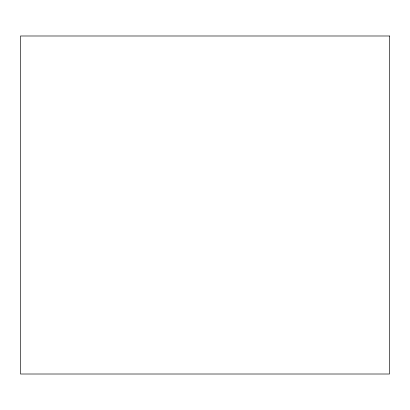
<?xml version="1.0" encoding="UTF-8"?>
<svg xmlns="http://www.w3.org/2000/svg" width="410" height="410" viewBox="0 0 410 410"><rect width="100%" height="100%" fill="white"/><g stroke="black" fill="none" stroke-linecap="round" stroke-linejoin="round"><path stroke-width="0.61" d="M389.5 35.993L20.5 35.993L20.5 374.007L389.5 374.007L389.5 35.993"/></g></svg>
